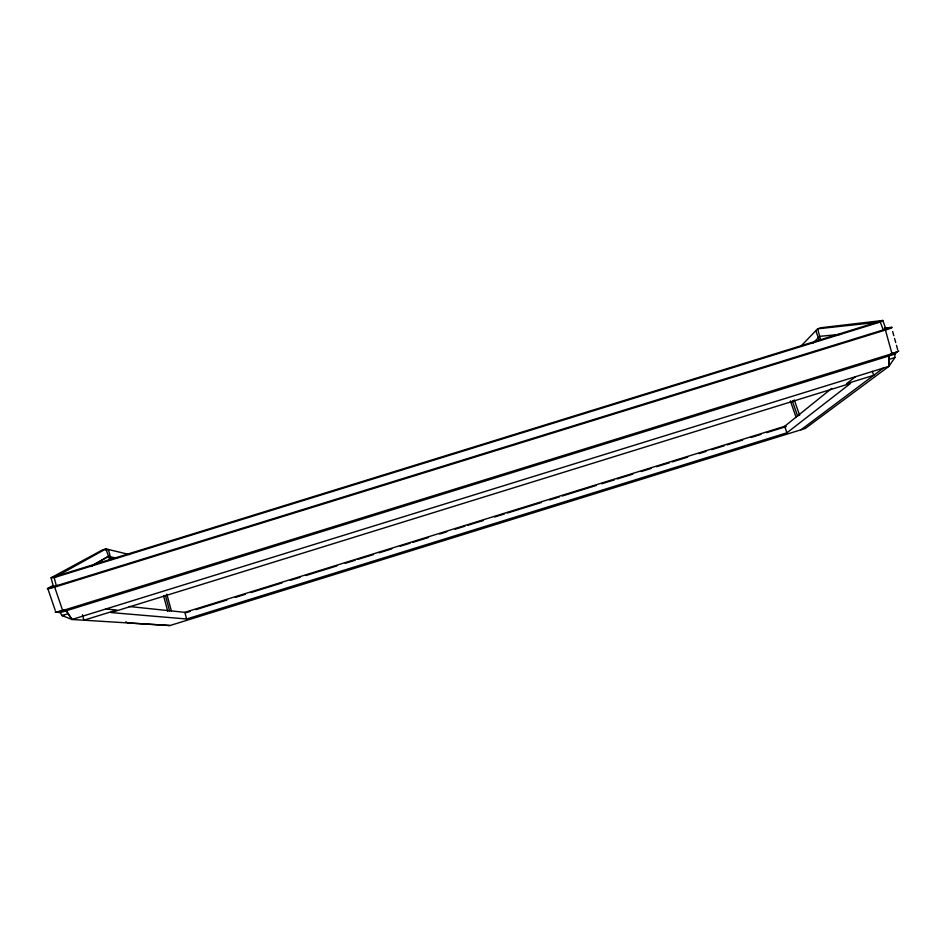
<?xml version="1.0" encoding="UTF-8"?>
<svg xmlns="http://www.w3.org/2000/svg" width="946" height="946" viewBox="0 0 946 946"><rect width="100%" height="100%" fill="white"/><g stroke="black" fill="none" stroke-linecap="round" stroke-linejoin="round"><path stroke-width="1.42" d="M898.002 350.86A10.832 0.887 -15.5 0 1 897.045 351.959L891.983 353.709L888.85 355.98L888.897 366.362L71.979 619.488L66.291 610.738L63.311 610.146L57.138 612.062L60.166 612.641L62.058 615.55L71.979 619.476L169.984 625.531L805.271 428.467L888.897 366.362L894.892 357.564L894.892 354.111L897.234 351.877L891.156 353.757L888.862 355.968L66.315 610.738L62.661 610.572L57.351 612.015A10.926 0.899 -18.8 0 1 55.696 611.719M800.86 346.224L817.628 328.818L821.258 327.694L882.795 320.469L885.953 329.09L53.414 586.721L51.096 577.758L102.251 550.04L105.928 548.893L129.578 554.593M813.146 342.972L819.744 336.338L841.372 334.257M129.283 606.516L184.825 612.346L784.66 426.327L831.676 388.404M855.468 376.721L846.54 383.721L873.702 375.314L872.259 371.329M786.918 432.807L850.572 383.39L110.989 612.57L186.646 619.003L786.918 432.807L784.66 426.327M800.955 429.803L883.351 368.089M884.309 328.096L891.51 327.375A10.855 0.71 -15.9 0 1 885.421 330.048L54.679 587.123A10.938 0.721 -18.4 0 1 47.761 588.459L52.846 585.586M105.905 550.229L108.364 549.472L111.06 559.583M47.761 588.459L57.706 585.385L54.679 587.123L62.661 610.572L891.995 353.709L885.432 330.036L882.961 330.284M884.522 329.527L891.51 327.375M60.166 612.641L66.291 610.738M894.892 354.111L888.862 355.968L888.921 366.374M68.183 613.658L62.058 615.55L64.399 615.704M888.873 359.445L894.892 357.564M186.09 612.677L190.312 611.364M195.952 609.614L226.945 600M235.4 597.387L245.262 594.325M250.891 592.574L281.884 582.961M290.339 580.347L300.201 577.285M305.842 575.535L336.835 565.921M345.29 563.308L355.152 560.245M357.966 559.37L373.469 554.569M379.098 552.819L391.774 548.881M400.229 546.268L410.091 543.205M412.917 542.33L428.408 537.529M439.677 534.029L446.725 531.841M455.18 529.228L465.042 526.165M467.856 525.29L483.359 520.489M494.628 516.989L504.49 513.926M507.304 513.051L541.124 502.574M549.579 499.949L559.441 496.887M562.255 496.011L596.063 485.535M601.703 483.784L614.38 479.847M617.194 478.972L632.697 474.171M641.152 471.546L651.014 468.495M656.642 466.745L669.33 462.807M672.145 461.932L687.647 457.131M698.917 453.631L705.953 451.455M711.593 449.705L724.269 445.767M727.096 444.892L742.586 440.091M751.041 437.466L760.903 434.415M766.544 432.665L786.268 426.551M169.984 625.531L127.958 622.929L125.735 621.829M105.81 608.999L116.784 610.028L83.875 620.221L82.432 614.723M117.351 558.341L108.435 556.354L90.674 566.512L108.447 556.343L110.304 556.768M66.315 610.738L71.979 619.488M883.328 330.237L880.312 322.007L54.194 577.58L56.393 586.13M815.807 330.686L819.271 340.43M109.854 560.304L105.928 548.893L54.17 577.592L51.096 577.758L882.795 320.469L880.324 322.007L817.628 328.818L820.785 340.371M794.25 399.933L799.642 415.27M792.334 400.998L797.667 416.181M790.359 400.938L796.142 417.399M48.234 589.831L55.223 610.359M892.657 331.514L893.804 335.664M894.561 338.42L895.708 342.57M896.477 345.325L897.624 349.476M184.825 612.346L186.646 619.003M166.815 594.159L171.427 611.104M165.349 595.294L169.594 610.915M163.575 595.874L167.761 611.293"/></g></svg>
